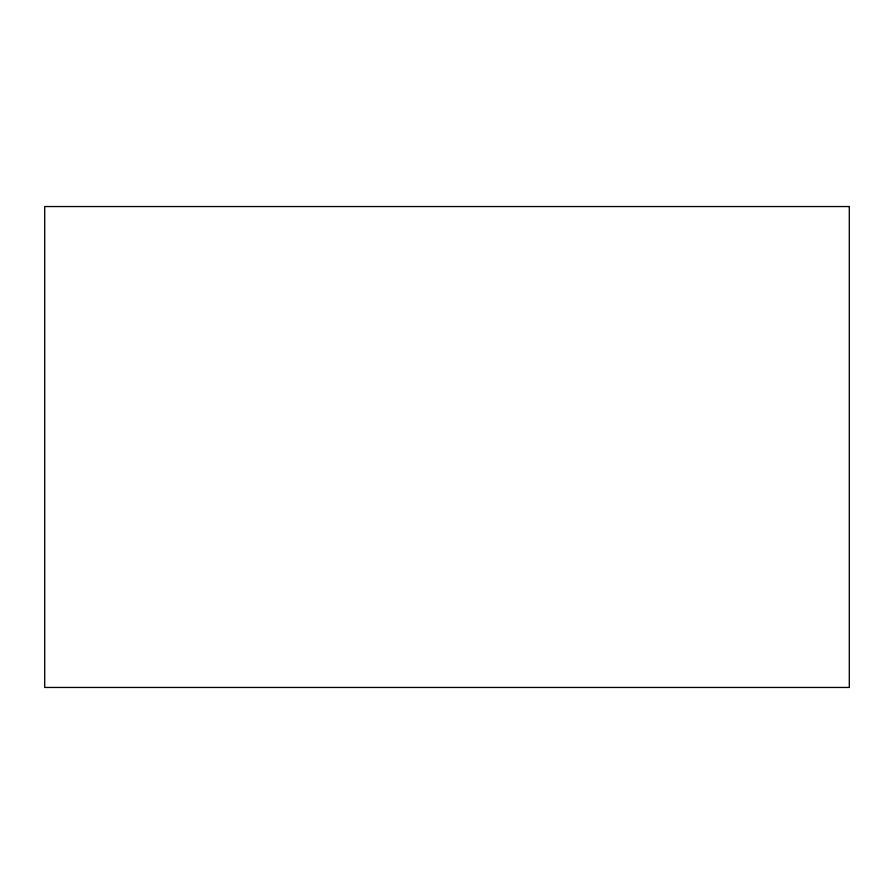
<?xml version="1.0" encoding="UTF-8"?>
<svg xmlns="http://www.w3.org/2000/svg" width="894" height="894" viewBox="0 0 894 894"><rect width="100%" height="100%" fill="white"/><g stroke="black" fill="none" stroke-linecap="round" stroke-linejoin="round"><path stroke-width="1.34" d="M849.3 206.548L44.7 206.548L44.7 687.452L849.3 687.452L849.3 206.548"/></g></svg>
